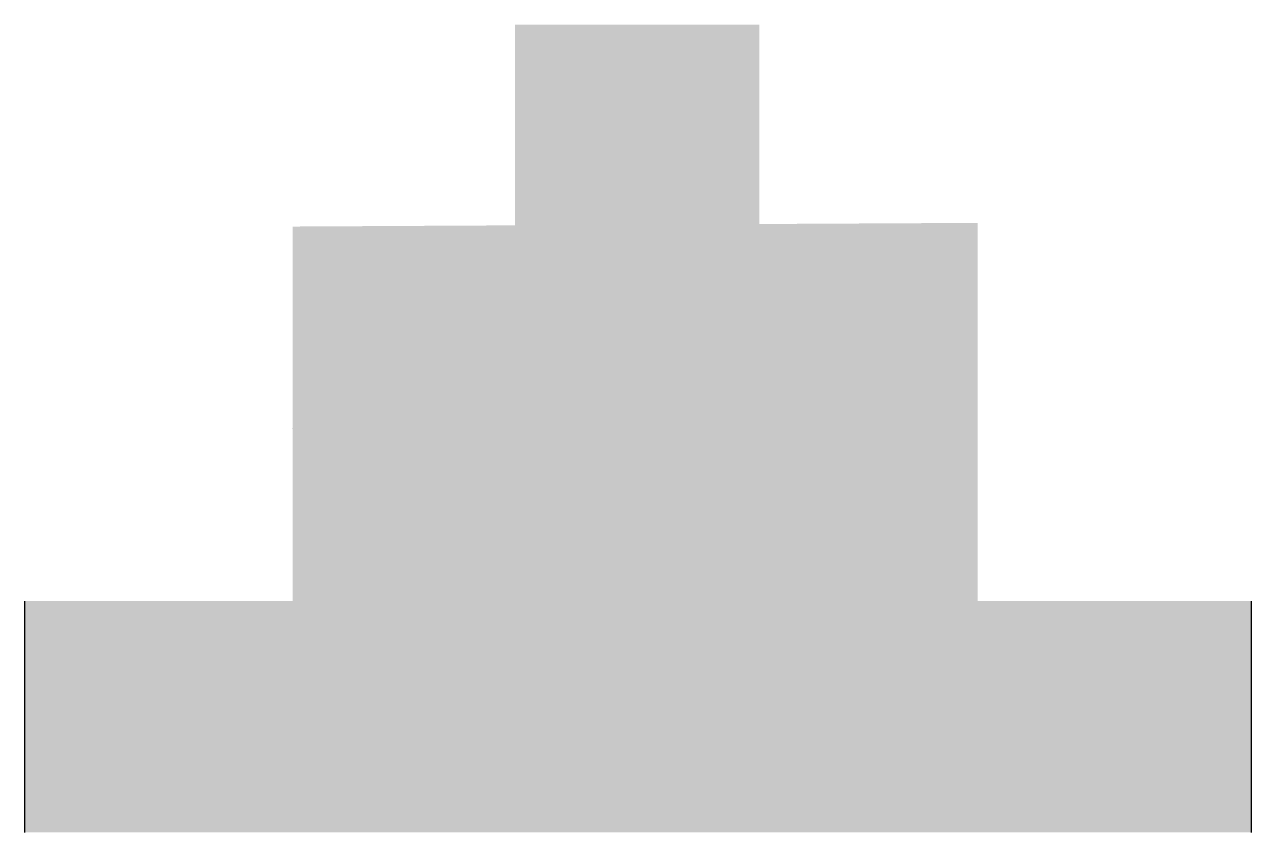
# Model space of a CAD drawing. Header units: millimetres. Extents: x 2506 to 4743, y 509 to 1981.
import ezdxf

# ---------------------------------------------------------------- set-up
doc = ezdxf.new("R2010")
doc.units = ezdxf.units.MM

msp = doc.modelspace()

# ---------------------------------------------------------------- hatches: boundary and pattern name
h = msp.add_hatch(color=256)
h.set_gradient(color1=(19, 103, 52), color2=(248, 215, 49), tint=1, name='INVCYLINDER')
h.paths.add_polyline_path([(3400.3, 1366.5), (3845.8, 1500.1), (3845.8, 1981.1), (3400.3, 1981.1)], flags=17)
h.paths.add_polyline_path([(4244.3, 930.4), (4244.3, 1619.7), (2995.1, 1244.9), (2995.1, 930.4)])
h.paths.add_polyline_path([(2506.1, 930.4), (2506.1, 508.7), (4743.3, 508.7), (4743.3, 930.4)])
h = msp.add_hatch(color=256)
h.set_gradient(color1=(19, 103, 52), color2=(248, 215, 49), tint=1, name='INVCYLINDER')
h.paths.add_polyline_path([(2995.1, 1613), (2995.1, 930.4), (4244.3, 930.4), (4244.3, 1619.7)])
h.paths.add_polyline_path([(4743.3, 508.7), (4743.3, 930.4), (2506.1, 930.4), (2506.1, 508.7)])

# ---------------------------------------------------------------- linework, layer by layer
for p, q in [((2995.1, 1244.9), (2995.1, 1244.9)), ((2995.1, 1244.9), (2995.1, 1244.9)), ((2995.1, 1244.9), (2995.1, 1244.9)), ((2995.1, 1244.9), (2995.1, 1244.9)), ((2995.1, 1244.9), (2995.1, 1244.9)), ((2506.1, 930.4), (2506.1, 508.7)), ((4743.3, 508.7), (4743.3, 930.4))]:
    msp.add_line(p, q)

doc.saveas('drawing.dxf')
